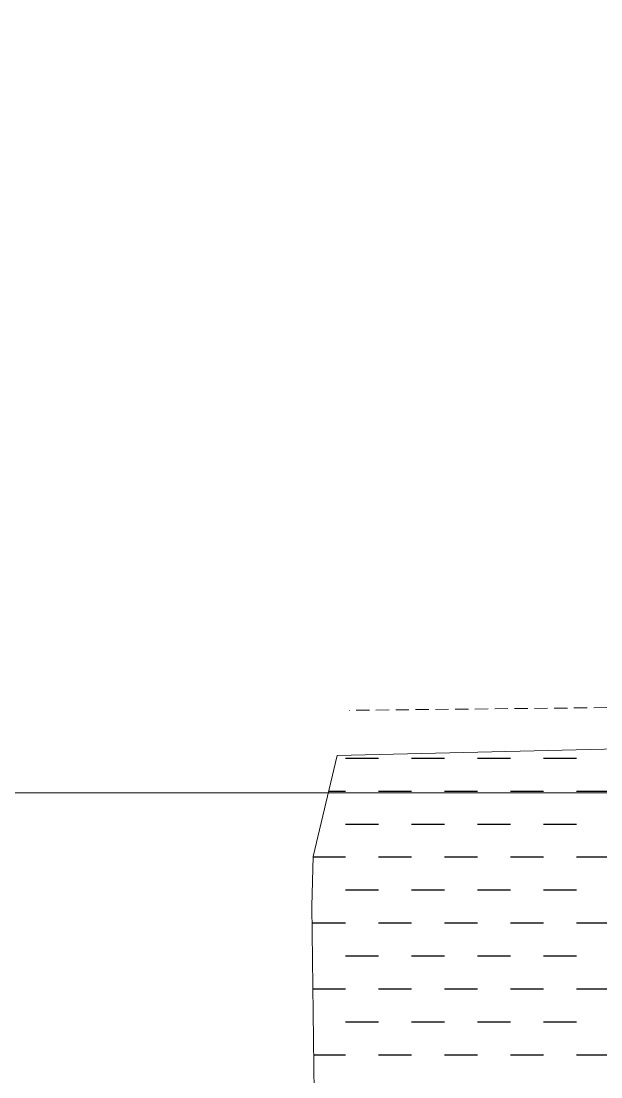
# Model space of a CAD drawing. Header units: inches. Extents: x -1373420 to 1275728, y -1279082 to 1370051.
# Drawn here: x 8777 to 10973, y 19397 to 23400 of the extents above; entities that cross this region are included whole.
import ezdxf

# ---------------------------------------------------------------- set-up
doc = ezdxf.new("R2010")
doc.units = ezdxf.units.IN
doc.header["$LTSCALE"] = 100
doc.header["$MEASUREMENT"] = 0
doc.linetypes.add('DASHED', pattern=[0.75, 0.5, -0.25])
for name, color, linetype, lineweight in [('Boundary', 1, 'Continuous', 35), ('Hatch', 213, 'Continuous', 13), ('Katcha Road', 202, 'DASHED', 20)]:
    doc.layers.add(name, color=color, linetype=linetype, lineweight=lineweight)

# ---------------------------------------------------------------- blocks, each defined once
blk = doc.blocks.new('A$C225d3f41')
at = {"layer": 'Hatch', "lineweight": 25, "ltscale": 150}
h = blk.add_hatch(dxfattribs=at)
h.set_pattern_fill('DASH', color=140, scale=1000, style=0)
h.set_pattern_definition([(0, (-258369.36, 31980.83), (125, 125), [125, -125])])
h.paths.add_polyline_path([(21091, 22780.2), (21276.8, 22617.1), (21474.5, 22588.9), (21971.6, 22580.4), (22110, 22601.1), (22202.8, 22630.5), (22260.8, 22664.8), (22332.6, 22711.2), (22387.3, 22849.4), (22396.2, 22876.7), (22399.9, 22904.6), (22393.3, 22978.1), (22374.9, 23082.1), (22365.6, 23115.4), (22241.4, 23455.6), (22209.9, 23528.3), (22160.8, 23657.6), (22143.4, 23743), (22126.3, 23767.9), (22018.5, 23984.3), (21831, 24401), (21790.9, 24417.1), (21751.4, 24410.2), (21692.6, 24400), (21665.5, 24397.5), (21539.3, 24365), (21371.8, 24301.6), (21311, 24284.9), (21133.5, 24501.2), (21026.7, 24254.9), (20966.2, 24210.5), (20947.7, 24147.7)])
h.paths.add_polyline_path([(21521.5, 16833.3), (21763.6, 16864.1), (21868.4, 16957.8), (21785.8, 18514.3), (21795, 18531.8), (21793.7, 18533.2), (21798, 18537.5), (21798.2, 18537.9), (21887.1, 18559.5), (22066.6, 18551.5), (22463.4, 18532), (22619.4, 18557.9), (22633.8, 18803.6), (22657.9, 19650.6), (22654.2, 19748.4), (22597.4, 19935.6), (22454.3, 19966.4), (22257.8, 19992.2), (22177.3, 19990.7), (22176.7, 19990.1), (22176.1, 19990.7), (20338.4, 19955.2), (20301.1, 19994.3), (20272.9, 20162.2), (20178.7, 20514.3), (19930.9, 20566.6), (19138.6, 20601.4), (18932.7, 20559.6), (18768.7, 20340), (18667.9, 19981), (18810.6, 17889.5), (18860.1, 16994.8), (19016.2, 16801.1), (19215.1, 16695.5)])
edge = h.paths.add_edge_path(flags=17)
edge.add_line((18807.3, 17886.1), (18814, 17892.8))
h.paths.add_polyline_path([(18813.4, 17876.9), (18824.1, 17876.9), (18824.1, 17887.8), (18813.4, 17887.8)], flags=24)
h.paths.add_polyline_path([(18813.5, 17891.4), (18829.9, 17891.4), (18829.9, 17902.4), (18813.5, 17902.4)], flags=24)
h.paths.add_polyline_path([(18813.7, 17884.2), (18837.2, 17884.2), (18837.2, 17895.1), (18813.7, 17895.1)], flags=24)
edge = h.paths.add_edge_path(flags=16)
edge.add_line((22646.3, 19740.3), (22653, 19747))
h.paths.add_polyline_path([(22652.5, 19731.1), (22672.1, 19731.1), (22672.1, 19742), (22652.5, 19742)], flags=9)
h.paths.add_polyline_path([(22652.6, 19745.6), (22669, 19745.6), (22669, 19756.5), (22652.6, 19756.5)], flags=9)
h.paths.add_polyline_path([(22652.6, 19738.2), (22676.1, 19738.2), (22676.1, 19749.2), (22652.6, 19749.2)], flags=9)
edge = h.paths.add_edge_path(flags=16)
edge.add_line((21389.9, 16844.5), (21396.6, 16851.2))
h.paths.add_polyline_path([(21396, 16835.3), (21406.7, 16835.3), (21406.7, 16846.2), (21396, 16846.2)], flags=24)
h.paths.add_polyline_path([(21396.1, 16849.8), (21412.6, 16849.8), (21412.6, 16860.7), (21396.1, 16860.7)], flags=24)
h.paths.add_polyline_path([(21396.3, 16842.5), (21419.8, 16842.5), (21419.8, 16853.5), (21396.3, 16853.5)], flags=24)
h.paths.add_polyline_path([(19815, 18651.2), (21240.4, 18652.5), (21240.1, 19024.3), (19814.7, 19022.9)], flags=24)
h.paths.add_polyline_path([(22377.2, 20150.5), (22348.1, 21518.7), (22318.5, 22394), (22175.2, 22439.7), (21478.7, 22450.7), (19027, 22391.7), (18936.4, 22008.9), (18931.3, 21820.6), (18945.6, 20708.9), (20244.3, 20602.8), (20272.4, 20549.5), (20335.9, 20169.4), (20373.1, 20050.3), (22017.9, 20102.2), (22192.7, 20123.7)])
at = {"color": 4, "lineweight": 20, "flags": 128}
blk.add_lwpolyline([(21478.7, 22450.7), (19027, 22391.7), (18936.4, 22008.9), (18931.3, 21820.6), (18945.6, 20708.9), (20244.3, 20602.8), (20272.4, 20549.5), (20335.9, 20169.4), (20373.1, 20050.3), (22017.9, 20102.2), (22192.7, 20123.7), (22377.2, 20150.5), (22348.1, 21518.7), (22318.5, 22394), (22175.2, 22439.7), (21478.7, 22450.7)], dxfattribs=at)
at = {"layer": 'Katcha Road', "color": 190, "flags": 128}
blk.add_lwpolyline([(21474.5, 22588.9), (19072.9, 22563.1)], dxfattribs=at)

msp = doc.modelspace()

# ---------------------------------------------------------------- linework, layer by layer
at = {"lineweight": 0}
msp.add_lwpolyline([(24593.3, 47416.09), (24593.3, 20474.03), (5034.67, 20474.03), (5034.67, 47416.09)], close=True, dxfattribs=at)
at = {"layer": 'Boundary', "color": 4, "lineweight": 20, "flags": 128}
msp.add_lwpolyline([(12425.28, 20674.34), (9973.6, 20615.41), (9882.95, 20232.6), (9877.92, 20044.26), (9892.16, 18932.61), (11190.9, 18826.44), (11219.03, 18773.16), (11282.46, 18393.04), (11319.7, 18274.01), (12964.47, 18325.83), (13139.33, 18347.34), (13323.8, 18374.19), (13294.66, 19742.37), (13265.09, 20617.65), (13121.81, 20663.4), (12425.28, 20674.34)], dxfattribs=at)
msp.add_lwpolyline([(12425.28, 20674.34), (9973.6, 20615.41), (9882.95, 20232.6), (9877.92, 20044.26), (9892.16, 18932.61), (11190.9, 18826.44), (11219.03, 18773.16), (11282.46, 18393.04), (11319.7, 18274.01), (12964.47, 18325.83), (13139.33, 18347.34), (13323.8, 18374.19), (13294.66, 19742.37), (13265.09, 20617.65), (13121.81, 20663.4), (12425.28, 20674.34)], dxfattribs=at)

# ---------------------------------------------------------------- block references
at = {"layer": 'Boundary'}
msp.add_blockref('A$C225d3f41', (-9053.4, -1776.34), dxfattribs=at)

doc.saveas('drawing.dxf')
